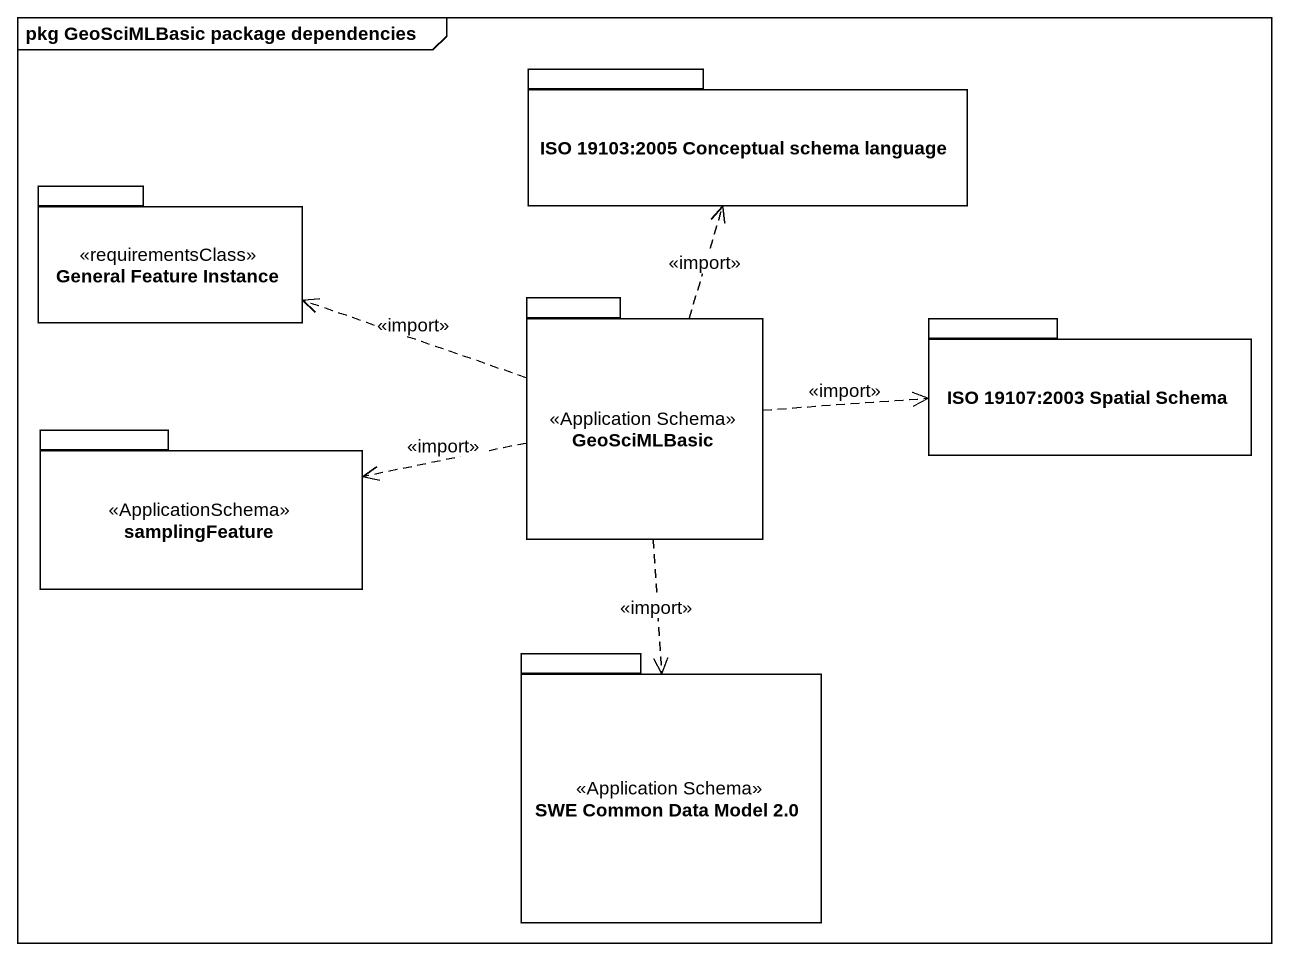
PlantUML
@startuml
mainframe pkg GeoSciMLBasic package dependencies
package "ISO 19103:2005 Conceptual schema language" as ISO_19103_2005_Conceptual {
}
package "General Feature Instance" as General_Feature_Instance <<requirementsClass>> {
}
package GeoSciMLBasic <<Application Schema>> {
}
package "ISO 19107:2003 Spatial Schema" as ISO_19107_2003_Spatial {
}
package samplingFeature <<ApplicationSchema>> {
}
package "SWE Common Data Model 2.0" as SWE_Common_Data_Model_2_0 <<Application Schema>> {
}
GeoSciMLBasic .up.> ISO_19103_2005_Conceptual : <<import>>
GeoSciMLBasic .left.> General_Feature_Instance : <<import>>
GeoSciMLBasic .right.> ISO_19107_2003_Spatial : <<import>>
GeoSciMLBasic .left.> samplingFeature : <<import>>
GeoSciMLBasic ..> SWE_Common_Data_Model_2_0 : <<import>>
@enduml
